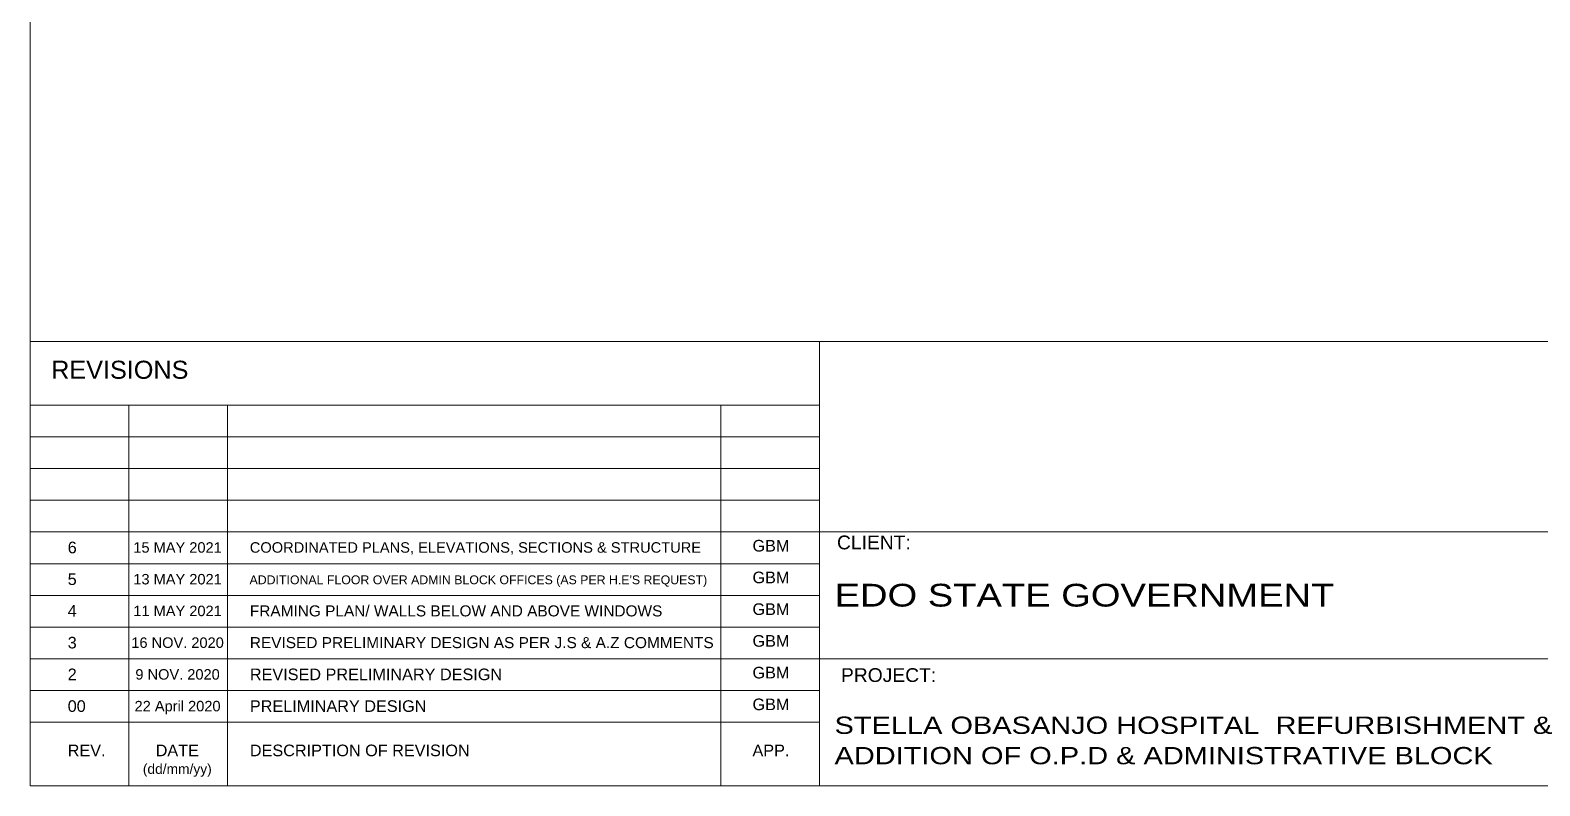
# Model space of a CAD drawing. Header units: millimetres. Extents: x -2143172 to 5255, y -610845 to 279739.
# Drawn here: x -1194180 to -1167567, y -610845 to -597534 of the extents above; entities that cross this region are included whole.
import ezdxf

# ---------------------------------------------------------------- set-up
doc = ezdxf.new("R2010")
doc.units = ezdxf.units.MM
doc.header["$LTSCALE"] = 30
doc.layers.add('Frame', color=7, linetype='Continuous', lineweight=5)
doc.styles.add('MARI3', font='arial.ttf', dxfattribs={"width": 1.2})
doc.styles.add('TTLB-A0-JeddahDP$0$Standard', font='txt_____.ttf')
doc.styles.add('TTLB-A0-JeddahDP$0$swis721', font='swiss.ttf')

msp = doc.modelspace()

# ---------------------------------------------------------------- linework, layer by layer
at = {"layer": 'Frame'}
for p, q in [((-1194179.6, -561642.4), (-1194179.6, -610845.4)), ((-1124592.6, -603019.8), (-1194179.6, -603019.8)), ((-1180262.2, -603019.8), (-1180262.2, -610845.4)), ((-1180262.2, -604137.7), (-1194179.6, -604137.7)), ((-1192439.9, -610845.4), (-1192439.9, -604137.7)), ((-1190700.2, -610845.4), (-1190700.2, -604137.7)), ((-1182001.9, -610845.4), (-1182001.9, -604137.7)), ((-1180262.2, -604696.7), (-1194179.6, -604696.7)), ((-1180262.2, -605255.7), (-1194179.6, -605255.7)), ((-1180262.2, -605814.6), (-1194179.6, -605814.6)), ((-1124592.6, -606373.6), (-1194179.6, -606373.6)), ((-1180262.2, -606932.6), (-1194179.6, -606932.6)), ((-1180262.2, -607491.5), (-1194179.6, -607491.5)), ((-1180262.2, -608050.5), (-1194179.6, -608050.5)), ((-1180262.2, -608609.5), (-1194179.6, -608609.5)), ((-1166344.8, -608609.5), (-1180262.2, -608609.5)), ((-1180262.2, -609168.5), (-1194179.6, -609168.5)), ((-1180262.2, -609727.4), (-1194179.6, -609727.4)), ((-1194179.6, -610845.4, 0.4), (-1124592.6, -610845.4, 0.4))]:
    msp.add_line(p, q, dxfattribs=at)

# ---------------------------------------------------------------- texts
at = {"layer": 'Frame', "style": 'MARI3', "width": 1.2}
for s, height, p in [('EDO STATE GOVERNMENT', 400.787, (-1179998.5, -607687.8, 0)), ('STELLA OBASANJO HOSPITAL  REFURBISHMENT &', 304.598, (-1180000.2, -609931.1, 0)), ('ADDITION OF O.P.D & ADMINISTRATIVE BLOCK', 304.598, (-1180000.2, -610466.2, 0))]:
    msp.add_text(s, height=height, dxfattribs=at).set_placement(p)
at = {"layer": 'Frame', "attachment_point": 1}
for s, insert, char_height, width, style in [('{\\fArial|b0|i0|c0|p34;REVISIONS}', (-1193809.1, -603357), 317.963, 7631.121, 'TTLB-A0-JeddahDP$0$Standard'), ('CLIENT:', (-1179956.6, -606436.7), 243.01, 5832.34, 'TTLB-A0-JeddahDP$0$swis721'), ('{\\fArial|b0|i0|c0|p34;6}', (-1193518.3, -606544.3), 204.624, 2694.806, 'TTLB-A0-JeddahDP$0$Standard'), ('\\pxqc;{\\fArial|b0|i0|c0|p34;15 MAY 2021}', (-1192794.4, -606554.6), 184.162, 2425.326, 'TTLB-A0-JeddahDP$0$Standard'), ('{\\fArial|b0|i0|c0|p34;COORDINATED PLANS, ELEVATIONS, SECTIONS & STRUCTURE}', (-1190308.3, -606554.3, 0), 184.673, 8720.487, 'TTLB-A0-JeddahDP$0$Standard'), ('{\\fArial|b0|i0|c0|p34;GBM}', (-1181446.4, -606513.6), 204.624, 2694.806, 'TTLB-A0-JeddahDP$0$Standard'), ('{\\fArial|b0|i0|c0|p34;5}', (-1193518.3, -607103.3, 0.4), 204.624, 2694.806, 'TTLB-A0-JeddahDP$0$Standard'), ('\\pxqc;{\\fArial|b0|i0|c0|p34;13 MAY 2021}', (-1192794.4, -607113.6, 0.4), 184.162, 2425.326, 'TTLB-A0-JeddahDP$0$Standard'), ("{\\fArial|b0|i0|c0|p34;ADDITIONAL FLOOR OVER ADMIN BLOCK OFFICES (AS PER H.E'S REQUEST)}", (-1190313, -607138.9, 0.4), 155.514, 8295.024, 'TTLB-A0-JeddahDP$0$Standard'), ('{\\fArial|b0|i0|c0|p34;GBM}', (-1181446.4, -607072.6, 0.4), 204.624, 2694.806, 'TTLB-A0-JeddahDP$0$Standard'), ('{\\fArial|b0|i0|c0|p34;4}', (-1193518.3, -607662.2), 204.624, 2694.806, 'TTLB-A0-JeddahDP$0$Standard'), ('\\pxqc;{\\fArial|b0|i0|c0|p34;11 MAY 2021}', (-1192794.4, -607672.5), 184.162, 2425.326, 'TTLB-A0-JeddahDP$0$Standard'), ('{\\fArial|b0|i0|c0|p34;FRAMING PLAN/ WALLS BELOW AND ABOVE WINDOWS}', (-1190307.5, -607667.1, 0), 194.393, 9179.46, 'TTLB-A0-JeddahDP$0$Standard'), ('{\\fArial|b0|i0|c0|p34;GBM}', (-1181446.4, -607631.5), 204.624, 2694.806, 'TTLB-A0-JeddahDP$0$Standard'), ('{\\fArial|b0|i0|c0|p34;3}', (-1193518.3, -608221.2), 204.624, 2694.806, 'TTLB-A0-JeddahDP$0$Standard'), ('\\pxqc;{\\fArial|b0|i0|c0|p34;16 NOV. 2020}', (-1192794.4, -608231.5), 184.162, 2425.326, 'TTLB-A0-JeddahDP$0$Standard'), ('{\\fArial|b0|i0|c0|p34;REVISED PRELIMINARY DESIGN AS PER J.S & A.Z COMMENTS}', (-1190307.5, -608226.1, 0), 194.393, 9179.46, 'TTLB-A0-JeddahDP$0$Standard'), ('{\\fArial|b0|i0|c0|p34;GBM}', (-1181446.4, -608190.5), 204.624, 2694.806, 'TTLB-A0-JeddahDP$0$Standard'), ('{\\fArial|b0|i0|c0|p34;2}', (-1193518.3, -608780.2), 204.624, 2694.806, 'TTLB-A0-JeddahDP$0$Standard'), ('\\pxqc;{\\fArial|b0|i0|c0|p34;9 NOV. 2020}', (-1192794.4, -608790.5), 184.162, 2425.326, 'TTLB-A0-JeddahDP$0$Standard'), ('{\\fArial|b0|i0|c0|p34;REVISED PRELIMINARY DESIGN}', (-1190307.1, -608780.2), 204.624, 8492.981, 'TTLB-A0-JeddahDP$0$Standard'), ('{\\fArial|b0|i0|c0|p34;GBM}', (-1181446.4, -608749.5), 204.624, 2694.806, 'TTLB-A0-JeddahDP$0$Standard'), ('PROJECT:', (-1179886.2, -608773.3), 243.01, 5832.34, 'TTLB-A0-JeddahDP$0$swis721'), ('{\\fArial|b0|i0|c0|p34;00}', (-1193518.3, -609339.2), 204.624, 2694.806, 'TTLB-A0-JeddahDP$0$Standard'), ('\\pxqc;{\\fArial|b0|i0|c0|p34;22 April 2020}', (-1192794.4, -609349.4), 184.162, 2425.326, 'TTLB-A0-JeddahDP$0$Standard'), ('{\\fArial|b0|i0|c0|p34;PRELIMINARY DESIGN}', (-1190307.1, -609339.2), 204.624, 8492.981, 'TTLB-A0-JeddahDP$0$Standard'), ('{\\fArial|b0|i0|c0|p34;GBM}', (-1181446.4, -609308.5), 204.624, 2694.806, 'TTLB-A0-JeddahDP$0$Standard'), ('{\\fArial|b0|i0|c0|p34;REV.}', (-1193518.3, -610119.9), 204.624, 2694.806, 'TTLB-A0-JeddahDP$0$Standard'), ('\\pxqc;{\\fArial|b0|i0|c0|p34;DATE\\P\\H0.85x;(dd/mm/yy)}', (-1192934, -610119.9), 204.624, 2694.806, 'TTLB-A0-JeddahDP$0$Standard'), ('{\\fArial|b0|i0|c0|p34;DESCRIPTION OF REVISION}', (-1190307.1, -610119.9), 204.624, 4163.211, 'TTLB-A0-JeddahDP$0$Standard'), ('{\\fArial|b0|i0|c0|p34;APP.}', (-1181446.4, -610119.9), 204.624, 2694.806, 'TTLB-A0-JeddahDP$0$Standard')]:
    msp.add_mtext(s, dxfattribs=dict(at, insert=insert, char_height=char_height, width=width, style=style))

doc.saveas('drawing.dxf')
